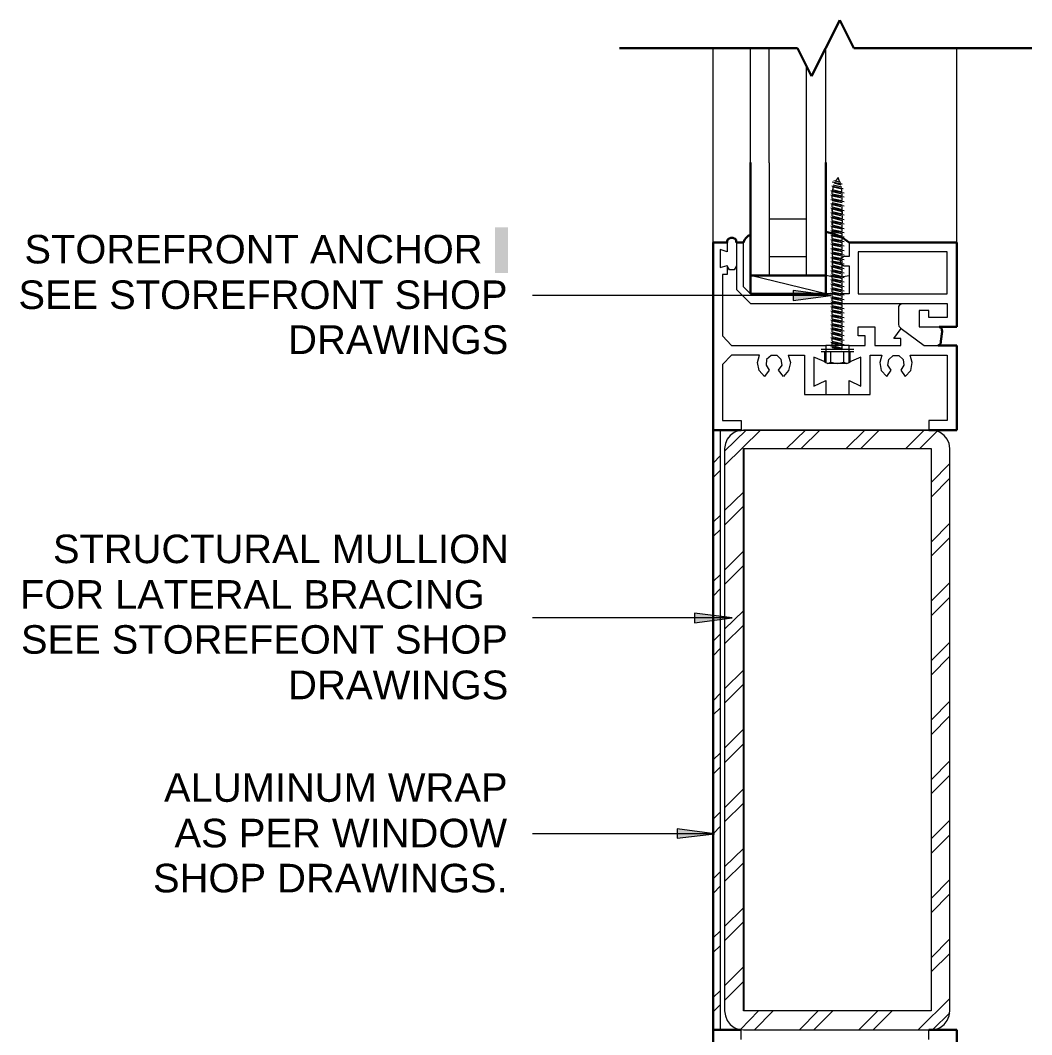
# Model space of a CAD drawing. Header units: inches. Extents: x -6061 to 13621, y -296 to 7483.
# Drawn here: x 12964.3 to 13126.3, y 382.7 to 545 of the extents above; entities that cross this region are included whole.
import ezdxf

# ---------------------------------------------------------------- set-up
doc = ezdxf.new("R2010")
doc.units = ezdxf.units.IN
doc.header["$MEASUREMENT"] = 0
doc.layers.get('0').update_dxf_attribs({"linetype": 'CONTINUOUS'})
doc.styles.add('Arial$001H0', font='arial.ttf')

msp = doc.modelspace()

# ---------------------------------------------------------------- hatches: boundary and pattern name
at = {"true_color": 0xffffff}
msp.add_hatch(color=7, dxfattribs=at).paths.add_polyline_path([(13040.32542, 504.58831), (13042.40777, 504.58831), (13042.40777, 511.87655), (13040.32542, 511.87655)])
at = {"true_color": 0x000007}
for points in [[(13094.06614, 500.98424), (13088.05936, 501.78515), (13088.05936, 500.18334)], [(13078.28832, 449.40596), (13072.28153, 450.12677), (13072.28153, 448.60505)], [(13075.48515, 414.80686), (13069.47836, 415.60777), (13069.47836, 414.08605)]]:
    msp.add_hatch(color=7, dxfattribs=at).paths.add_polyline_path(points)

# ---------------------------------------------------------------- linework, layer by layer
at = {"color": 7, "linetype": 'Continuous', "lineweight": 30, "true_color": 0x000007}
for p, q in [((13091.02271, 536.06388), (13095.50777, 545.03401)), ((13095.50777, 545.03401), (13097.75031, 540.54895)), ((13069.23809, 540.54895), (13060.26795, 540.54895)), ((13069.23809, 540.54895), (13088.78017, 540.54895)), ((13088.78017, 540.54895), (13091.02271, 536.06388)), ((13097.75031, 540.54895), (13117.29239, 540.54895)), ((13117.29239, 540.54895), (13126.26252, 540.54895)), ((13081.25166, 522.28831), (13081.25166, 510.67519)), ((13093.26524, 511.15573), (13093.26524, 522.28831)), ((13077.72768, 510.03447), (13077.5675, 509.87429)), ((13077.88786, 510.11456), (13077.72768, 510.03447)), ((13078.04805, 510.19465), (13077.88786, 510.11456)), ((13078.20823, 510.19465), (13078.04805, 510.19465)), ((13078.4485, 510.19465), (13078.20823, 510.19465)), ((13078.60868, 510.11456), (13078.4485, 510.19465)), ((13078.76886, 510.03447), (13078.60868, 510.11456)), ((13078.92904, 509.87429), (13078.76886, 510.03447)), ((13080.53085, 510.19465), (13080.29058, 509.87429)), ((13080.85121, 510.51501), (13080.53085, 510.19465)), ((13081.25166, 510.67519), (13080.85121, 510.51501)), ((13081.25166, 504.18786), (13081.25166, 510.67519)), ((13094.62678, 510.83537), (13093.26524, 511.15573)), ((13093.26524, 511.15573), (13093.26524, 504.18786)), ((13095.90823, 510.27474), (13094.62678, 510.83537)), ((13097.02949, 509.47383), (13095.90823, 510.27474)), ((13077.48741, 509.47383), (13075.24488, 509.47383)), ((13075.24488, 509.47383), (13075.24488, 479.4399)), ((13077.5675, 509.87429), (13077.48741, 509.63401)), ((13077.48741, 509.63401), (13077.48741, 509.47383)), ((13078.92904, 509.63401), (13078.92904, 509.87429)), ((13079.00913, 509.47383), (13078.92904, 509.63401)), ((13080.1304, 509.47383), (13079.00913, 509.47383)), ((13080.29058, 509.87429), (13080.1304, 509.47383)), ((13114.24895, 509.47383), (13097.02949, 509.47383)), ((13114.24895, 495.93854), (13114.24895, 509.47383)), ((13093.26524, 504.18786), (13081.25166, 504.18786)), ((13081.25166, 504.18786), (13081.25166, 501.22451)), ((13093.26524, 501.22451), (13093.26524, 504.18786)), ((13081.25166, 501.22451), (13093.26524, 501.22451)), ((13111.60596, 495.85845), (13111.44578, 495.93854)), ((13111.44578, 495.93854), (13114.24895, 495.93854)), ((13111.76614, 495.77836), (13111.60596, 495.85845)), ((13111.84624, 495.61818), (13111.76614, 495.77836)), ((13111.84624, 495.458), (13111.84624, 495.61818)), ((13111.92633, 495.21772), (13111.84624, 495.458)), ((13111.68605, 493.69601), (13111.92633, 495.21772)), ((13111.68605, 493.53582), (13111.68605, 493.69601)), ((13111.2856, 492.97519), (13111.36569, 493.05528)), ((13114.24895, 492.97519), (13111.2856, 492.97519)), ((13111.36569, 493.05528), (13111.52587, 493.13537)), ((13111.52587, 493.13537), (13111.60596, 493.21546)), ((13111.60596, 493.21546), (13111.68605, 493.37564)), ((13111.68605, 493.37564), (13111.68605, 493.53582)), ((13114.24895, 479.4399), (13114.24895, 492.97519)), ((13075.24488, 479.4399), (13079.72995, 479.4399)), ((13076.44624, 479.4399), (13075.24488, 479.4399)), ((13075.24488, 479.4399), (13075.24488, 383.41139)), ((13109.76388, 479.4399), (13114.24895, 479.4399)), ((13079.72995, 383.41139), (13075.24488, 383.41139)), ((13075.24488, 383.41139), (13075.24488, 353.37745)), ((13075.24488, 383.41139), (13076.44624, 383.41139)), ((13114.24895, 383.41139), (13109.76388, 383.41139)), ((13114.24895, 369.8761), (13114.24895, 383.41139))]:
    msp.add_line(p, q, dxfattribs=at)
at = {"color": 7, "linetype": 'Continuous', "lineweight": 9, "true_color": 0x000007}
for p, q in [((13075.24488, 509.47383), (13075.24488, 540.54895)), ((13114.24895, 509.47383), (13114.24895, 540.54895)), ((13084.21501, 522.20822), (13084.21501, 504.18786)), ((13090.2218, 504.18786), (13090.2218, 522.20822)), ((13095.2675, 519.8856), (13094.78696, 519.24487)), ((13095.50777, 519.08469), (13095.2675, 519.8856)), ((13094.22633, 518.52406), (13096.06841, 518.12361)), ((13094.30642, 519.16478), (13095.90823, 518.84442)), ((13094.4666, 518.68424), (13095.82814, 518.36388)), ((13094.4666, 517.96343), (13094.4666, 518.36388)), ((13094.4666, 518.36388), (13095.82814, 518.04352)), ((13095.66795, 519.08469), (13094.54669, 519.32496)), ((13094.62678, 519.0046), (13095.66795, 518.68424)), ((13095.82814, 517.64306), (13095.82814, 518.04352)), ((13094.06614, 517.80324), (13096.22859, 517.40279)), ((13094.06614, 517.08243), (13096.22859, 516.76207)), ((13094.30642, 517.96343), (13095.90823, 517.56297)), ((13094.30642, 517.24261), (13094.30642, 517.64306)), ((13094.30642, 517.64306), (13095.90823, 517.24261)), ((13094.30642, 517.24261), (13095.90823, 516.92225)), ((13094.30642, 516.5218), (13094.30642, 516.92225)), ((13094.30642, 516.92225), (13095.90823, 516.60189)), ((13094.30642, 516.5218), (13095.90823, 516.20143)), ((13095.90823, 516.92225), (13095.90823, 517.24261)), ((13095.90823, 516.20143), (13095.90823, 516.60189)), ((13094.06614, 516.36162), (13096.22859, 516.04125)), ((13094.06614, 515.72089), (13096.22859, 515.32044)), ((13094.06614, 515.00008), (13096.22859, 514.59962)), ((13094.30642, 516.20143), (13095.90823, 515.88107)), ((13094.30642, 515.88107), (13095.90823, 515.48062)), ((13094.30642, 515.16026), (13094.30642, 515.56071)), ((13094.30642, 515.56071), (13095.90823, 515.16026)), ((13094.30642, 515.16026), (13095.90823, 514.75981)), ((13094.30642, 514.8399), (13094.30642, 514.43944)), ((13094.30642, 514.43944), (13094.30642, 514.8399)), ((13095.90823, 514.43944), (13094.30642, 514.8399)), ((13094.30642, 514.8399), (13095.90823, 514.43944)), ((13095.90823, 514.75981), (13095.90823, 515.16026)), ((13084.21501, 513.23809), (13090.2218, 513.23809)), ((13094.06614, 514.27926), (13096.22859, 513.87881)), ((13094.06614, 513.55845), (13096.22859, 513.158)), ((13094.30642, 514.43944), (13095.90823, 514.03899)), ((13094.30642, 513.71863), (13094.30642, 514.11908)), ((13094.30642, 514.11908), (13095.90823, 513.71863)), ((13094.30642, 513.71863), (13095.90823, 513.31818)), ((13094.30642, 512.99781), (13094.30642, 513.39827)), ((13094.30642, 513.39827), (13095.90823, 512.99781)), ((13095.90823, 514.43944), (13095.90823, 514.03899)), ((13095.90823, 514.03899), (13095.90823, 514.43944)), ((13095.90823, 513.71863), (13095.90823, 513.31818)), ((13094.06614, 512.83763), (13096.22859, 512.43718)), ((13094.06614, 512.11682), (13096.22859, 511.71637)), ((13094.30642, 512.99781), (13095.90823, 512.59736)), ((13094.30642, 512.67745), (13094.30642, 512.277)), ((13094.30642, 512.277), (13094.30642, 512.67745)), ((13094.30642, 512.67745), (13095.90823, 512.277)), ((13094.30642, 512.277), (13095.90823, 511.87655)), ((13094.30642, 511.55619), (13094.30642, 511.95664)), ((13094.30642, 511.95664), (13095.90823, 511.63628)), ((13094.30642, 511.55619), (13095.90823, 511.23582)), ((13095.90823, 512.99781), (13095.90823, 512.59736)), ((13095.90823, 511.87655), (13095.90823, 512.277)), ((13095.90823, 511.23582), (13095.90823, 511.63628)), ((13094.06614, 511.39601), (13096.22859, 511.07564)), ((13094.06614, 510.67519), (13096.22859, 510.35483)), ((13094.06614, 509.95438), (13096.22859, 509.63401)), ((13094.30642, 510.83537), (13094.30642, 511.23582)), ((13094.30642, 511.23582), (13095.90823, 510.91546)), ((13094.30642, 510.83537), (13095.90823, 510.51501)), ((13094.30642, 510.11456), (13094.30642, 510.51501)), ((13094.30642, 510.51501), (13095.90823, 510.19465)), ((13094.30642, 510.11456), (13095.90823, 509.7942)), ((13095.90823, 510.51501), (13095.90823, 510.91546)), ((13095.90823, 509.7942), (13095.90823, 510.19465)), ((13076.36614, 508.35257), (13076.36614, 505.46931)), ((13077.48741, 507.95211), (13076.36614, 508.35257)), ((13077.48741, 509.47383), (13077.48741, 507.95211)), ((13079.00913, 509.47383), (13079.00913, 501.94533)), ((13080.1304, 502.34578), (13080.1304, 509.47383)), ((13094.06614, 509.23356), (13096.22859, 508.9132)), ((13094.06614, 508.51275), (13096.22859, 508.19239)), ((13094.30642, 509.39374), (13094.30642, 509.7942)), ((13094.30642, 509.7942), (13095.90823, 509.47383)), ((13094.30642, 509.39374), (13095.90823, 509.07338)), ((13094.30642, 509.07338), (13094.30642, 508.67293)), ((13094.30642, 509.07338), (13095.90823, 508.75302)), ((13094.30642, 508.67293), (13095.90823, 508.35257)), ((13094.30642, 508.35257), (13094.30642, 507.95211)), ((13094.30642, 508.35257), (13095.90823, 508.0322)), ((13095.90823, 509.07338), (13095.90823, 509.47383)), ((13095.90823, 508.35257), (13095.90823, 508.75302)), ((13097.02949, 509.47383), (13097.02949, 507.2313)), ((13084.21501, 507.2313), (13090.2218, 507.2313)), ((13094.06614, 507.79193), (13096.22859, 507.47157)), ((13094.06614, 507.07112), (13096.22859, 506.75076)), ((13094.30642, 507.95211), (13095.90823, 507.63175)), ((13094.30642, 507.63175), (13094.30642, 507.2313)), ((13094.30642, 507.63175), (13095.90823, 507.31139)), ((13094.30642, 507.2313), (13095.90823, 506.91094)), ((13094.30642, 506.91094), (13094.30642, 506.51048)), ((13094.30642, 506.91094), (13095.90823, 506.59058)), ((13096.22859, 507.2313), (13095.58786, 506.83085)), ((13095.58786, 506.83085), (13095.58786, 506.11003)), ((13095.90823, 507.63175), (13095.90823, 508.0322)), ((13095.90823, 506.91094), (13095.90823, 507.31139)), ((13097.02949, 507.2313), (13096.22859, 507.2313)), ((13112.72723, 507.95211), (13098.47112, 507.95211)), ((13098.47112, 507.95211), (13098.47112, 501.22451)), ((13112.72723, 501.22451), (13112.72723, 507.95211)), ((13076.36614, 505.46931), (13077.48741, 505.78967)), ((13077.48741, 505.78967), (13077.48741, 504.34804)), ((13077.88786, 505.06886), (13077.48741, 505.70958)), ((13078.60868, 505.06886), (13077.88786, 505.06886)), ((13079.00913, 505.70958), (13078.60868, 505.06886)), ((13094.06614, 506.43039), (13096.22859, 506.02994)), ((13094.06614, 505.70958), (13096.22859, 505.30913)), ((13094.30642, 506.51048), (13095.90823, 506.19012)), ((13094.30642, 506.27021), (13094.30642, 505.86976)), ((13094.30642, 506.27021), (13095.90823, 505.86976)), ((13094.30642, 505.86976), (13095.90823, 505.46931)), ((13094.30642, 505.5494), (13094.30642, 505.14895)), ((13094.30642, 505.14895), (13094.30642, 505.5494)), ((13094.30642, 505.5494), (13095.90823, 505.14895)), ((13094.30642, 505.14895), (13095.90823, 504.74849)), ((13095.58786, 506.11003), (13096.22859, 505.70958)), ((13095.90823, 506.19012), (13095.90823, 506.59058)), ((13095.90823, 505.46931), (13095.90823, 505.86976)), ((13095.90823, 504.74849), (13095.90823, 505.14895)), ((13096.22859, 505.70958), (13097.02949, 505.70958)), ((13097.02949, 505.70958), (13097.02949, 501.22451)), ((13076.7666, 504.34804), (13076.7666, 494.49691)), ((13077.48741, 504.34804), (13076.7666, 504.34804)), ((13093.26524, 501.22451), (13081.25166, 504.18786)), ((13095.10732, 503.78741), (13093.26524, 504.18786)), ((13094.06614, 504.98877), (13096.22859, 504.58831)), ((13094.06614, 504.26795), (13096.22859, 503.8675)), ((13094.06614, 503.54714), (13096.22859, 503.14668)), ((13094.30642, 504.42813), (13094.30642, 504.82858)), ((13094.30642, 504.82858), (13095.90823, 504.42813)), ((13094.30642, 504.42813), (13095.90823, 504.02768)), ((13094.30642, 503.70732), (13094.30642, 504.10777)), ((13094.30642, 504.10777), (13095.90823, 503.70732)), ((13094.30642, 503.70732), (13095.90823, 503.30686)), ((13097.02949, 504.10777), (13095.10732, 503.78741)), ((13095.90823, 504.02768), (13095.90823, 504.42813)), ((13095.90823, 503.30686), (13095.90823, 503.70732)), ((13079.00913, 501.94533), (13081.25166, 499.70279)), ((13081.25166, 501.22451), (13080.1304, 502.34578)), ((13094.06614, 502.82632), (13096.22859, 502.42587)), ((13094.06614, 502.10551), (13096.22859, 501.70505)), ((13094.30642, 502.9865), (13094.30642, 503.38696)), ((13094.30642, 503.38696), (13095.90823, 502.9865)), ((13094.30642, 502.9865), (13095.90823, 502.58605)), ((13094.30642, 502.26569), (13094.30642, 502.66614)), ((13094.30642, 502.66614), (13095.90823, 502.26569)), ((13094.30642, 502.26569), (13095.90823, 501.86524)), ((13094.30642, 501.54487), (13094.30642, 501.94533)), ((13094.30642, 501.94533), (13095.90823, 501.54487)), ((13095.90823, 502.58605), (13095.90823, 502.9865)), ((13095.90823, 501.86524), (13095.90823, 502.26569)), ((13094.06614, 500.98424), (13046.33221, 500.98424)), ((13097.02949, 501.22451), (13093.26524, 501.22451)), ((13094.06614, 501.38469), (13096.22859, 501.06433)), ((13094.06614, 500.66388), (13096.22859, 500.34352)), ((13094.30642, 501.54487), (13095.90823, 501.22451)), ((13094.30642, 500.82406), (13094.30642, 501.22451)), ((13094.30642, 501.22451), (13095.90823, 500.90415)), ((13094.30642, 500.82406), (13095.90823, 500.5037)), ((13094.30642, 500.10324), (13094.30642, 500.5037)), ((13094.30642, 500.5037), (13095.90823, 500.18334)), ((13095.90823, 501.22451), (13095.90823, 501.54487)), ((13095.90823, 500.5037), (13095.90823, 500.90415)), ((13095.90823, 499.78288), (13095.90823, 500.18334)), ((13098.47112, 501.22451), (13112.72723, 501.22451)), ((13081.25166, 499.70279), (13112.72723, 499.70279)), ((13094.06614, 499.94306), (13096.22859, 499.6227)), ((13094.06614, 499.22225), (13096.22859, 498.90189)), ((13094.30642, 500.10324), (13095.90823, 499.78288)), ((13094.30642, 499.38243), (13094.30642, 499.78288)), ((13094.30642, 499.78288), (13095.90823, 499.46252)), ((13094.30642, 499.38243), (13095.90823, 499.06207)), ((13094.30642, 498.66162), (13094.30642, 499.06207)), ((13094.30642, 499.06207), (13095.90823, 498.74171)), ((13094.30642, 498.66162), (13095.90823, 498.34125)), ((13095.90823, 499.06207), (13095.90823, 499.46252)), ((13095.90823, 498.34125), (13095.90823, 498.74171)), ((13104.95845, 499.22225), (13105.19872, 499.54261)), ((13104.95845, 496.41908), (13104.95845, 499.22225)), ((13105.19872, 499.54261), (13105.51909, 499.70279)), ((13109.76388, 498.58153), (13108.24216, 498.58153)), ((13108.24216, 498.58153), (13108.24216, 495.93854)), ((13109.76388, 497.46026), (13109.76388, 498.58153)), ((13112.72723, 499.70279), (13112.72723, 497.46026)), ((13094.06614, 498.50143), (13096.22859, 498.18107)), ((13094.06614, 497.78062), (13096.22859, 497.46026)), ((13094.06614, 497.05981), (13096.22859, 496.73944)), ((13094.30642, 497.9408), (13094.30642, 498.34125)), ((13094.30642, 498.34125), (13095.90823, 498.02089)), ((13094.30642, 497.9408), (13095.90823, 497.62044)), ((13094.30642, 497.21999), (13094.30642, 497.62044)), ((13094.30642, 497.62044), (13095.90823, 497.30008)), ((13094.30642, 497.21999), (13095.90823, 496.89962)), ((13094.30642, 496.49917), (13094.30642, 496.89962)), ((13094.30642, 496.89962), (13095.90823, 496.57926)), ((13095.90823, 497.62044), (13095.90823, 498.02089)), ((13095.90823, 496.89962), (13095.90823, 497.30008)), ((13112.72723, 497.46026), (13109.76388, 497.46026)), ((13094.06614, 496.33899), (13096.22859, 496.01863)), ((13094.06614, 495.69827), (13096.22859, 495.29781)), ((13094.30642, 496.49917), (13095.90823, 496.17881)), ((13094.30642, 495.85845), (13094.30642, 496.17881)), ((13094.30642, 496.17881), (13095.90823, 495.85845)), ((13094.30642, 495.85845), (13095.90823, 495.458)), ((13094.30642, 495.13763), (13094.30642, 495.53809)), ((13094.30642, 495.53809), (13095.90823, 495.13763)), ((13095.90823, 496.17881), (13095.90823, 496.57926)), ((13095.90823, 495.458), (13095.90823, 495.85845)), ((13098.47112, 494.49691), (13098.47112, 495.93854)), ((13098.47112, 495.93854), (13101.11411, 495.93854)), ((13101.11411, 495.93854), (13101.11411, 492.97519)), ((13104.15755, 494.09646), (13105.3589, 495.69827)), ((13105.03854, 496.01863), (13104.95845, 496.41908)), ((13105.3589, 495.69827), (13105.03854, 496.01863)), ((13105.3589, 495.69827), (13109.04307, 492.97519)), ((13108.24216, 495.93854), (13111.44578, 495.93854)), ((13076.7666, 494.49691), (13078.20823, 492.97519)), ((13094.06614, 494.97745), (13096.22859, 494.577)), ((13094.06614, 494.25664), (13096.22859, 493.85619)), ((13094.30642, 495.13763), (13095.90823, 494.73718)), ((13094.30642, 494.41682), (13094.30642, 494.81727)), ((13094.30642, 494.81727), (13095.90823, 494.41682)), ((13094.30642, 494.41682), (13095.90823, 494.01637)), ((13094.30642, 493.69601), (13094.30642, 494.09646)), ((13094.30642, 494.09646), (13095.90823, 493.69601)), ((13094.30642, 493.69601), (13095.90823, 493.29555)), ((13095.90823, 494.73718), (13095.90823, 495.13763)), ((13095.90823, 494.01637), (13095.90823, 494.41682)), ((13095.90823, 493.29555), (13095.90823, 493.69601)), ((13099.59239, 494.49691), (13098.47112, 494.49691)), ((13099.59239, 492.97519), (13099.59239, 494.49691)), ((13105.27881, 494.09646), (13104.15755, 494.09646)), ((13105.27881, 492.97519), (13105.27881, 494.09646)), ((13078.20823, 492.97519), (13093.26524, 492.97519)), ((13097.75031, 492.33447), (13092.54443, 492.33447)), ((13093.26524, 492.97519), (13093.26524, 490.3322)), ((13097.02949, 492.97519), (13093.26524, 492.97519)), ((13094.06614, 493.53582), (13096.22859, 493.13537)), ((13094.06614, 492.81501), (13096.22859, 492.41456)), ((13094.30642, 492.97519), (13094.30642, 493.37564)), ((13094.30642, 493.37564), (13095.90823, 492.97519)), ((13094.30642, 492.97519), (13095.90823, 492.57474)), ((13094.30642, 492.65483), (13095.74805, 492.33447)), ((13095.90823, 492.57474), (13095.90823, 492.97519)), ((13097.02949, 490.3322), (13097.02949, 492.97519)), ((13097.02949, 492.97519), (13099.59239, 492.97519)), ((13101.11411, 492.97519), (13105.27881, 492.97519)), ((13109.04307, 492.97519), (13111.2856, 492.97519)), ((13078.20823, 491.45347), (13076.7666, 489.93175)), ((13082.69329, 491.45347), (13078.20823, 491.45347)), ((13082.37293, 490.25211), (13082.69329, 491.45347)), ((13083.81456, 490.73266), (13083.73447, 489.85166)), ((13084.53538, 491.37338), (13083.81456, 490.73266)), ((13085.49646, 491.37338), (13084.53538, 491.37338)), ((13086.13719, 490.73266), (13085.49646, 491.37338)), ((13086.29737, 489.85166), (13086.13719, 490.73266)), ((13087.25845, 491.45347), (13087.6589, 490.25211)), ((13087.25845, 491.45347), (13089.90144, 491.45347)), ((13089.90144, 491.45347), (13089.90144, 485.12632)), ((13093.26524, 490.3322), (13091.34307, 491.13311)), ((13091.34307, 491.13311), (13091.34307, 486.48786)), ((13092.54443, 492.0141), (13097.75031, 492.0141)), ((13093.10506, 490.3322), (13093.10506, 492.0141)), ((13094.06614, 490.3322), (13094.06614, 492.0141)), ((13096.1485, 490.3322), (13096.1485, 492.0141)), ((13098.87157, 491.13311), (13097.02949, 490.3322)), ((13097.18967, 490.3322), (13097.18967, 492.0141)), ((13098.87157, 486.48786), (13098.87157, 491.13311)), ((13100.39329, 485.12632), (13100.39329, 491.45347)), ((13100.39329, 491.45347), (13102.23538, 491.45347)), ((13102.23538, 491.45347), (13101.91501, 490.25211)), ((13103.19646, 489.85166), (13103.35664, 490.73266)), ((13103.35664, 490.73266), (13104.07746, 491.37338)), ((13104.07746, 491.37338), (13104.95845, 491.37338)), ((13104.95845, 491.37338), (13105.67927, 490.73266)), ((13105.67927, 490.73266), (13105.75936, 489.85166)), ((13107.1209, 490.25211), (13106.80053, 491.45347)), ((13106.80053, 491.45347), (13112.72723, 491.45347)), ((13112.72723, 491.45347), (13112.72723, 480.96162)), ((13076.7666, 489.93175), (13076.7666, 480.96162)), ((13082.6132, 488.97067), (13082.37293, 490.25211)), ((13083.4942, 488.00958), (13082.6132, 488.97067)), ((13084.21501, 489.05076), (13083.4942, 488.00958)), ((13083.73447, 489.85166), (13084.21501, 489.05076)), ((13085.73673, 489.05076), (13086.29737, 489.85166)), ((13086.53764, 488.00958), (13085.73673, 489.05076)), ((13087.33854, 488.97067), (13086.53764, 488.00958)), ((13087.6589, 490.25211), (13087.33854, 488.97067)), ((13093.10506, 490.3322), (13093.5856, 490.09193)), ((13093.5856, 490.09193), (13094.06614, 490.3322)), ((13096.70913, 490.09193), (13093.5856, 490.09193)), ((13094.06614, 490.3322), (13095.10732, 490.09193)), ((13095.10732, 490.09193), (13096.1485, 490.3322)), ((13096.1485, 490.3322), (13096.62904, 490.09193)), ((13096.62904, 490.09193), (13097.18967, 490.3322)), ((13101.91501, 490.25211), (13102.15528, 488.97067)), ((13102.15528, 488.97067), (13103.03628, 488.00958)), ((13103.03628, 488.00958), (13103.75709, 489.05076)), ((13103.75709, 489.05076), (13103.19646, 489.85166)), ((13105.75936, 489.85166), (13105.27881, 489.05076)), ((13105.27881, 489.05076), (13105.99963, 488.00958)), ((13105.99963, 488.00958), (13106.88062, 488.97067)), ((13106.88062, 488.97067), (13107.1209, 490.25211)), ((13091.34307, 486.48786), (13093.26524, 487.36886)), ((13093.26524, 487.36886), (13093.26524, 485.12632)), ((13097.02949, 487.36886), (13098.87157, 486.48786)), ((13097.02949, 485.12632), (13097.02949, 487.36886)), ((13089.90144, 485.12632), (13093.26524, 485.12632)), ((13093.26524, 485.12632), (13097.02949, 485.12632)), ((13097.02949, 485.12632), (13100.39329, 485.12632)), ((13076.7666, 480.96162), (13079.72995, 480.96162)), ((13079.72995, 480.96162), (13079.72995, 479.4399)), ((13112.72723, 480.96162), (13109.76388, 480.96162)), ((13109.76388, 480.96162), (13109.76388, 479.4399)), ((13076.44624, 383.41139), (13076.44624, 479.4399)), ((13078.28832, 449.40596), (13046.33221, 449.40596)), ((13075.48515, 414.80686), (13046.33221, 414.80686)), ((13079.72995, 381.88967), (13079.72995, 383.41139)), ((13109.76388, 381.88967), (13109.76388, 383.41139))]:
    msp.add_line(p, q, dxfattribs=at)
at = {"color": 7, "linetype": 'Continuous', "lineweight": 18, "true_color": 0x000007}
for p, q in [((13081.25166, 522.28831), (13081.25166, 540.54895)), ((13084.21501, 522.20822), (13084.21501, 540.54895)), ((13093.26524, 522.28831), (13093.26524, 540.54895)), ((13090.2218, 522.20822), (13090.2218, 537.5856)), ((13077.72768, 510.03447), (13077.5675, 509.87429)), ((13077.88786, 510.11456), (13077.72768, 510.03447)), ((13078.04805, 510.19465), (13077.88786, 510.11456)), ((13078.20823, 510.19465), (13078.04805, 510.19465)), ((13078.4485, 510.19465), (13078.20823, 510.19465)), ((13078.60868, 510.11456), (13078.4485, 510.19465)), ((13078.76886, 510.03447), (13078.60868, 510.11456)), ((13078.84895, 509.87429), (13078.76886, 510.03447)), ((13094.62678, 510.83537), (13093.26524, 511.15573)), ((13095.90823, 510.27474), (13094.62678, 510.83537)), ((13097.02949, 509.47383), (13095.90823, 510.27474)), ((13077.48741, 509.47383), (13075.24488, 509.47383)), ((13075.24488, 509.47383), (13075.24488, 479.4399)), ((13077.5675, 509.87429), (13077.48741, 509.63401)), ((13077.48741, 509.63401), (13077.48741, 509.47383)), ((13078.92904, 509.7141), (13078.84895, 509.87429)), ((13079.00913, 509.47383), (13078.92904, 509.7141)), ((13080.1304, 509.47383), (13079.00913, 509.47383)), ((13114.24895, 509.47383), (13097.02949, 509.47383)), ((13114.24895, 495.93854), (13114.24895, 509.47383)), ((13111.44578, 495.93854), (13114.24895, 495.93854)), ((13114.24895, 492.97519), (13111.2856, 492.97519)), ((13114.24895, 479.4399), (13114.24895, 492.97519)), ((13076.44624, 479.4399), (13079.72995, 479.4399)), ((13078.60868, 479.03944), (13077.96795, 478.5589)), ((13079.32949, 479.35981), (13078.60868, 479.03944)), ((13080.1304, 479.4399), (13079.32949, 479.35981)), ((13079.72995, 479.4399), (13109.76388, 479.4399)), ((13110.16433, 479.4399), (13080.1304, 479.4399)), ((13109.76388, 479.4399), (13114.24895, 479.4399)), ((13110.88515, 479.35981), (13110.16433, 479.4399)), ((13111.60596, 479.03944), (13110.88515, 479.35981)), ((13112.24669, 478.5589), (13111.60596, 479.03944)), ((13077.48741, 477.99827), (13077.24714, 477.27745)), ((13077.96795, 478.5589), (13077.48741, 477.99827)), ((13112.72723, 477.99827), (13112.24669, 478.5589)), ((13113.04759, 477.27745), (13112.72723, 477.99827)), ((13077.24714, 477.27745), (13077.08696, 476.47655)), ((13077.08696, 476.47655), (13077.08696, 386.45483)), ((13080.1304, 476.47655), (13110.16433, 476.47655)), ((13110.16433, 476.47655), (13110.16433, 386.45483)), ((13113.12768, 476.47655), (13113.04759, 477.27745)), ((13113.12768, 386.45483), (13113.12768, 476.47655)), ((13077.08696, 386.45483), (13077.24714, 385.65392)), ((13077.24714, 385.65392), (13077.48741, 384.93311)), ((13077.48741, 384.93311), (13077.96795, 384.29239)), ((13110.16433, 386.45483), (13080.1304, 386.45483)), ((13112.24669, 384.29239), (13112.72723, 384.93311)), ((13112.72723, 384.93311), (13113.04759, 385.65392)), ((13113.04759, 385.65392), (13113.12768, 386.45483)), ((13075.24488, 383.41139), (13075.24488, 353.37745)), ((13079.72995, 383.41139), (13076.44624, 383.41139)), ((13077.96795, 384.29239), (13078.60868, 383.81184)), ((13078.60868, 383.81184), (13079.32949, 383.49148)), ((13079.32949, 383.49148), (13080.1304, 383.41139)), ((13080.1304, 383.41139), (13110.16433, 383.41139)), ((13114.24895, 383.41139), (13109.76388, 383.41139)), ((13110.16433, 383.41139), (13110.88515, 383.49148)), ((13110.88515, 383.49148), (13111.60596, 383.81184)), ((13111.60596, 383.81184), (13112.24669, 384.29239)), ((13114.24895, 369.8761), (13114.24895, 383.41139))]:
    msp.add_line(p, q, dxfattribs=at)
at = {"color": 9, "linetype": 'Continuous', "lineweight": 9, "true_color": 0xbebebe}
for p, q in [((13077.08696, 476.0761), (13080.53085, 479.4399)), ((13077.08696, 473.75347), (13082.85347, 479.4399)), ((13087.01818, 476.47655), (13090.06162, 479.4399)), ((13089.34081, 476.47655), (13092.30415, 479.4399)), ((13096.54895, 476.47655), (13099.5123, 479.4399)), ((13098.87157, 476.47655), (13101.83492, 479.4399)), ((13106.07972, 476.47655), (13109.04307, 479.4399)), ((13108.32225, 476.47655), (13111.12542, 479.27972)), ((13075.24488, 474.15392), (13076.44624, 475.35528)), ((13075.24488, 471.8313), (13076.44624, 473.03266)), ((13110.16433, 471.03039), (13113.12768, 474.07383)), ((13110.16433, 468.70777), (13113.12768, 471.75121)), ((13077.08696, 466.54533), (13080.1304, 469.50867)), ((13077.08696, 464.2227), (13080.1304, 467.26614)), ((13075.24488, 464.70324), (13076.44624, 465.82451)), ((13110.16433, 461.49962), (13113.12768, 464.54306)), ((13075.24488, 462.38062), (13076.44624, 463.50189)), ((13110.16433, 459.25709), (13113.12768, 462.22044)), ((13077.08696, 457.01456), (13080.1304, 460.058)), ((13077.08696, 454.69193), (13080.1304, 457.73537)), ((13075.24488, 455.17248), (13076.44624, 456.29374)), ((13110.16433, 452.04895), (13113.12768, 455.01229)), ((13075.24488, 452.84985), (13076.44624, 454.05121)), ((13110.16433, 449.72632), (13113.12768, 452.68967)), ((13077.08696, 447.56388), (13080.1304, 450.52723)), ((13077.08696, 445.24125), (13080.1304, 448.2046)), ((13075.24488, 445.64171), (13076.44624, 446.84306)), ((13110.16433, 442.51818), (13113.12768, 445.48153)), ((13075.24488, 443.31908), (13076.44624, 444.52044)), ((13110.16433, 440.19555), (13113.12768, 443.23899)), ((13077.08696, 438.03311), (13080.1304, 440.99646)), ((13077.08696, 435.71048), (13080.1304, 438.75392)), ((13075.24488, 436.11094), (13076.44624, 437.31229)), ((13110.16433, 432.98741), (13113.12768, 436.03085)), ((13075.24488, 433.8684), (13076.44624, 434.98967)), ((13110.16433, 430.66478), (13113.12768, 433.70822)), ((13077.08696, 428.50234), (13080.1304, 431.54578)), ((13077.08696, 426.17972), (13080.1304, 429.22315)), ((13075.24488, 426.66026), (13076.44624, 427.78153)), ((13075.24488, 424.33763), (13076.44624, 425.53899)), ((13110.16433, 423.45664), (13113.12768, 426.50008)), ((13110.16433, 421.2141), (13113.12768, 424.17745)), ((13077.08696, 418.97157), (13080.1304, 422.01501)), ((13077.08696, 416.72904), (13080.1304, 419.69239)), ((13075.24488, 417.12949), (13076.44624, 418.33085)), ((13075.24488, 414.80686), (13076.44624, 416.00822)), ((13110.16433, 414.00596), (13113.12768, 416.96931)), ((13110.16433, 411.68334), (13113.12768, 414.64668)), ((13077.08696, 409.52089), (13080.1304, 412.48424)), ((13077.08696, 407.19827), (13080.1304, 410.16162)), ((13075.24488, 407.59872), (13076.44624, 408.80008)), ((13075.24488, 405.2761), (13076.44624, 406.47745)), ((13110.16433, 404.47519), (13113.12768, 407.51863)), ((13110.16433, 402.15257), (13113.12768, 405.19601)), ((13077.08696, 399.99012), (13080.1304, 402.95347)), ((13077.08696, 397.6675), (13080.1304, 400.71094)), ((13075.24488, 398.14804), (13076.44624, 399.26931)), ((13110.16433, 394.94442), (13113.12768, 397.98786)), ((13075.24488, 395.82542), (13076.44624, 396.94668)), ((13110.16433, 392.70189), (13113.12768, 395.66524)), ((13077.08696, 390.45935), (13080.1304, 393.50279)), ((13075.24488, 388.61727), (13076.44624, 389.73854)), ((13077.08696, 388.13673), (13080.1304, 391.18017)), ((13108.08198, 383.41139), (13113.12768, 388.45709)), ((13075.24488, 386.29465), (13076.44624, 387.49601)), ((13079.64985, 383.49148), (13082.53311, 386.45483)), ((13081.89239, 383.41139), (13084.85574, 386.45483)), ((13089.10053, 383.41139), (13092.06388, 386.45483)), ((13091.34307, 383.41139), (13094.38651, 386.45483)), ((13098.55121, 383.41139), (13101.59465, 386.45483)), ((13100.87384, 383.41139), (13103.91728, 386.45483)), ((13110.40461, 383.49148), (13113.12768, 386.13447))]:
    msp.add_line(p, q, dxfattribs=at)
msp.add_line((13080.1304, 476.47655), (13080.1304, 386.45483))
at = {"color": 7, "linetype": 'Continuous', "lineweight": 9, "true_color": 0x000007}
for points in [[(13094.06614, 500.98424), (13088.05936, 501.78515), (13088.05936, 500.18334)], [(13078.28832, 449.40596), (13072.28153, 450.12677), (13072.28153, 448.60505)], [(13075.48515, 414.80686), (13069.47836, 415.60777), (13069.47836, 414.08605)]]:
    msp.add_lwpolyline(points, close=True, dxfattribs=at)

# ---------------------------------------------------------------- texts
at = {"color": 7, "true_color": 0x000007, "style": 'Arial$001H0'}
for s, height, p in [('STOREFRONT ANCHOR ', 4.5667107, (12964.95983, 506.10979)), ('SEE STOREFRONT SHOP ', 4.5660187, (12963.99878, 498.82153)), ('DRAWINGS', 4.592904, (13007.1675, 491.61335)), ('STRUCTURAL MULLION   ', 4.5666253, (12969.52504, 458.1356)), ('FOR LATERAL BRACING ', 4.5668839, (12964.23904, 450.84733)), ('SEE STOREFEONT SHOP ', 4.56611, (12964.39922, 443.6392)), ('DRAWINGS', 4.592904, (13007.1675, 436.35094)), ('ALUMINUM WRAP ', 4.5742096, (12987.30505, 419.93241)), ('AS PER WINDOW ', 4.574875, (12988.98697, 412.64419)), ('SHOP DRAWINGS.', 4.5736307, (12985.54314, 405.43601))]:
    msp.add_text(s, height=height, dxfattribs=at).set_placement(p)

doc.saveas('drawing.dxf')
